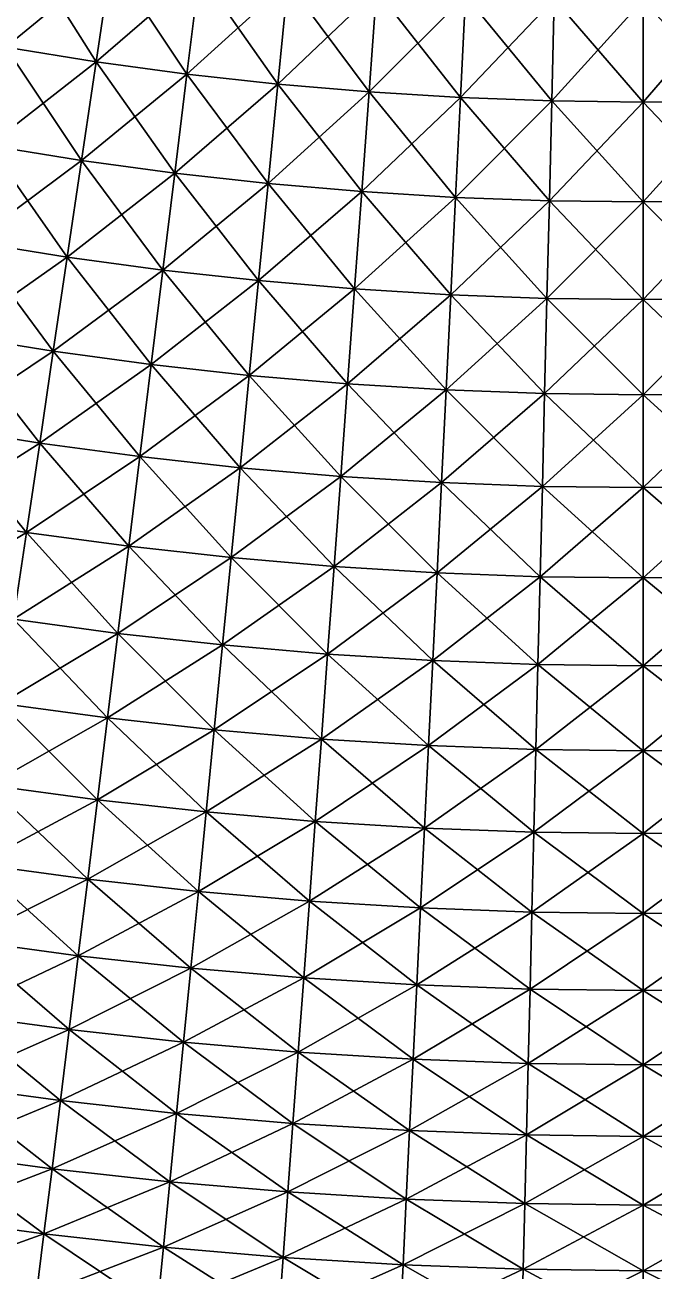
# Model space of a CAD drawing. Extents: x -1 to 0.97, y -0.99 to 0.99.
# Drawn here: x -0.1226 to -0.0107, y -0.8717 to -0.6502 of the extents above; entities that cross this region are included whole.
import ezdxf

# ---------------------------------------------------------------- set-up
doc = ezdxf.new("R2010")
doc.units = 0

msp = doc.modelspace()

# ---------------------------------------------------------------- linework, layer by layer
for points in [[(-0.10992, -0.65676, 0.7362), (-0.12288, -0.63629, 0.75236), (-0.12598, -0.65418, 0.7362)], [(-0.10725, -0.6388, -0.75236), (-0.12598, -0.65418, -0.7362), (-0.12288, -0.63629, -0.75236)], [(-0.10992, -0.65676, 0.7362), (-0.10725, -0.6388, 0.75236), (-0.12288, -0.63629, 0.75236)], [(-0.10725, -0.6388, -0.75236), (-0.10992, -0.65676, -0.7362), (-0.12598, -0.65418, -0.7362)], [(-0.09379, -0.65895, 0.7362), (-0.10725, -0.6388, 0.75236), (-0.10992, -0.65676, 0.7362)], [(-0.09157, -0.64093, -0.75236), (-0.10992, -0.65676, -0.7362), (-0.10725, -0.6388, -0.75236)], [(-0.09379, -0.65895, 0.7362), (-0.09157, -0.64093, 0.75236), (-0.10725, -0.6388, 0.75236)], [(-0.09157, -0.64093, -0.75236), (-0.09379, -0.65895, -0.7362), (-0.10992, -0.65676, -0.7362)], [(-0.07762, -0.66074, 0.7362), (-0.09157, -0.64093, 0.75236), (-0.09379, -0.65895, 0.7362)], [(-0.07584, -0.64268, -0.75236), (-0.09379, -0.65895, -0.7362), (-0.09157, -0.64093, -0.75236)], [(-0.07762, -0.66074, 0.7362), (-0.07584, -0.64268, 0.75236), (-0.09157, -0.64093, 0.75236)], [(-0.07584, -0.64268, -0.75236), (-0.07762, -0.66074, -0.7362), (-0.09379, -0.65895, -0.7362)], [(-0.06141, -0.66214, 0.7362), (-0.07584, -0.64268, 0.75236), (-0.07762, -0.66074, 0.7362)], [(-0.06007, -0.64404, -0.75236), (-0.07762, -0.66074, -0.7362), (-0.07584, -0.64268, -0.75236)], [(-0.06007, -0.64404, -0.75236), (-0.06141, -0.66214, -0.7362), (-0.07762, -0.66074, -0.7362)], [(-0.06141, -0.66214, 0.7362), (-0.06007, -0.64404, 0.75236), (-0.07584, -0.64268, 0.75236)], [(-0.04517, -0.66314, 0.7362), (-0.06007, -0.64404, 0.75236), (-0.06141, -0.66214, 0.7362)], [(-0.04428, -0.64501, -0.75236), (-0.06141, -0.66214, -0.7362), (-0.06007, -0.64404, -0.75236)], [(-0.04517, -0.66314, 0.7362), (-0.04428, -0.64501, 0.75236), (-0.06007, -0.64404, 0.75236)], [(-0.04428, -0.64501, -0.75236), (-0.04517, -0.66314, -0.7362), (-0.06141, -0.66214, -0.7362)], [(-0.02891, -0.66374, 0.7362), (-0.04428, -0.64501, 0.75236), (-0.04517, -0.66314, 0.7362)], [(-0.02846, -0.64559, -0.75236), (-0.04517, -0.66314, -0.7362), (-0.04428, -0.64501, -0.75236)], [(-0.02846, -0.64559, -0.75236), (-0.02891, -0.66374, -0.7362), (-0.04517, -0.66314, -0.7362)], [(-0.02891, -0.66374, 0.7362), (-0.02846, -0.64559, 0.75236), (-0.04428, -0.64501, 0.75236)], [(-0.01264, -0.66394, 0.7362), (-0.02846, -0.64559, 0.75236), (-0.02891, -0.66374, 0.7362)], [(-0.01264, -0.64579, -0.75236), (-0.02891, -0.66374, -0.7362), (-0.02846, -0.64559, -0.75236)], [(-0.01264, -0.64579, -0.75236), (-0.01264, -0.66394, -0.7362), (-0.02891, -0.66374, -0.7362)], [(-0.01264, -0.66394, 0.7362), (-0.01264, -0.64579, 0.75236), (-0.02846, -0.64559, 0.75236)], [(0.00363, -0.66374, 0.7362), (0.00319, -0.64559, 0.75236), (-0.01264, -0.64579, 0.75236)], [(0.00319, -0.64559, -0.75236), (0.00363, -0.66374, -0.7362), (-0.01264, -0.66394, -0.7362)], [(0.00319, -0.64559, -0.75236), (-0.01264, -0.66394, -0.7362), (-0.01264, -0.64579, -0.75236)], [(0.00363, -0.66374, 0.7362), (-0.01264, -0.64579, 0.75236), (-0.01264, -0.66394, 0.7362)], [(-0.11252, -0.67432, 0.71961), (-0.12598, -0.65418, 0.7362), (-0.12902, -0.67167, 0.71961)], [(-0.10992, -0.65676, -0.7362), (-0.12902, -0.67167, -0.71961), (-0.12598, -0.65418, -0.7362)], [(-0.11252, -0.67432, 0.71961), (-0.10992, -0.65676, 0.7362), (-0.12598, -0.65418, 0.7362)], [(-0.10992, -0.65676, -0.7362), (-0.11252, -0.67432, -0.71961), (-0.12902, -0.67167, -0.71961)], [(-0.09597, -0.67657, 0.71961), (-0.10992, -0.65676, 0.7362), (-0.11252, -0.67432, 0.71961)], [(-0.09379, -0.65895, -0.7362), (-0.11252, -0.67432, -0.71961), (-0.10992, -0.65676, -0.7362)], [(-0.09597, -0.67657, 0.71961), (-0.09379, -0.65895, 0.7362), (-0.10992, -0.65676, 0.7362)], [(-0.09379, -0.65895, -0.7362), (-0.09597, -0.67657, -0.71961), (-0.11252, -0.67432, -0.71961)], [(-0.07936, -0.67841, 0.71961), (-0.09379, -0.65895, 0.7362), (-0.09597, -0.67657, 0.71961)], [(-0.07762, -0.66074, -0.7362), (-0.09597, -0.67657, -0.71961), (-0.09379, -0.65895, -0.7362)], [(-0.07936, -0.67841, 0.71961), (-0.07762, -0.66074, 0.7362), (-0.09379, -0.65895, 0.7362)], [(-0.07762, -0.66074, -0.7362), (-0.07936, -0.67841, -0.71961), (-0.09597, -0.67657, -0.71961)], [(-0.06271, -0.67984, 0.71961), (-0.07762, -0.66074, 0.7362), (-0.07936, -0.67841, 0.71961)], [(-0.06141, -0.66214, -0.7362), (-0.07936, -0.67841, -0.71961), (-0.07762, -0.66074, -0.7362)], [(-0.06271, -0.67984, 0.71961), (-0.06141, -0.66214, 0.7362), (-0.07762, -0.66074, 0.7362)], [(-0.06141, -0.66214, -0.7362), (-0.06271, -0.67984, -0.71961), (-0.07936, -0.67841, -0.71961)], [(-0.04604, -0.68087, 0.71961), (-0.06141, -0.66214, 0.7362), (-0.06271, -0.67984, 0.71961)], [(-0.04517, -0.66314, -0.7362), (-0.06271, -0.67984, -0.71961), (-0.06141, -0.66214, -0.7362)], [(-0.04517, -0.66314, -0.7362), (-0.04604, -0.68087, -0.71961), (-0.06271, -0.67984, -0.71961)], [(-0.04604, -0.68087, 0.71961), (-0.04517, -0.66314, 0.7362), (-0.06141, -0.66214, 0.7362)], [(-0.02934, -0.68148, 0.71961), (-0.04517, -0.66314, 0.7362), (-0.04604, -0.68087, 0.71961)], [(-0.02891, -0.66374, -0.7362), (-0.04604, -0.68087, -0.71961), (-0.04517, -0.66314, -0.7362)], [(-0.02891, -0.66374, -0.7362), (-0.02934, -0.68148, -0.71961), (-0.04604, -0.68087, -0.71961)], [(-0.02934, -0.68148, 0.71961), (-0.02891, -0.66374, 0.7362), (-0.04517, -0.66314, 0.7362)], [(-0.01264, -0.68169, 0.71961), (-0.02891, -0.66374, 0.7362), (-0.02934, -0.68148, 0.71961)], [(-0.01264, -0.66394, -0.7362), (-0.02934, -0.68148, -0.71961), (-0.02891, -0.66374, -0.7362)], [(-0.01264, -0.66394, -0.7362), (-0.01264, -0.68169, -0.71961), (-0.02934, -0.68148, -0.71961)], [(-0.01264, -0.68169, 0.71961), (-0.01264, -0.66394, 0.7362), (-0.02891, -0.66374, 0.7362)], [(0.00407, -0.68148, 0.71961), (0.00363, -0.66374, 0.7362), (-0.01264, -0.66394, 0.7362)], [(0.00363, -0.66374, -0.7362), (0.00407, -0.68148, -0.71961), (-0.01264, -0.68169, -0.71961)], [(0.00363, -0.66374, -0.7362), (-0.01264, -0.68169, -0.71961), (-0.01264, -0.66394, -0.7362)], [(0.00407, -0.68148, 0.71961), (-0.01264, -0.66394, 0.7362), (-0.01264, -0.68169, 0.71961)], [(-0.11507, -0.69148, 0.70258), (-0.12902, -0.67167, 0.71961), (-0.13198, -0.68875, 0.70258)], [(-0.11252, -0.67432, -0.71961), (-0.13198, -0.68875, -0.70258), (-0.12902, -0.67167, -0.71961)], [(-0.11507, -0.69148, 0.70258), (-0.11252, -0.67432, 0.71961), (-0.12902, -0.67167, 0.71961)], [(-0.11252, -0.67432, -0.71961), (-0.11507, -0.69148, -0.70258), (-0.13198, -0.68875, -0.70258)], [(-0.09809, -0.69378, 0.70258), (-0.11252, -0.67432, 0.71961), (-0.11507, -0.69148, 0.70258)], [(-0.09597, -0.67657, -0.71961), (-0.11507, -0.69148, -0.70258), (-0.11252, -0.67432, -0.71961)], [(-0.09809, -0.69378, 0.70258), (-0.09597, -0.67657, 0.71961), (-0.11252, -0.67432, 0.71961)], [(-0.09597, -0.67657, -0.71961), (-0.09809, -0.69378, -0.70258), (-0.11507, -0.69148, -0.70258)], [(-0.08106, -0.69567, 0.70258), (-0.09597, -0.67657, 0.71961), (-0.09809, -0.69378, 0.70258)], [(-0.07936, -0.67841, -0.71961), (-0.09809, -0.69378, -0.70258), (-0.09597, -0.67657, -0.71961)], [(-0.08106, -0.69567, 0.70258), (-0.07936, -0.67841, 0.71961), (-0.09597, -0.67657, 0.71961)], [(-0.07936, -0.67841, -0.71961), (-0.08106, -0.69567, -0.70258), (-0.09809, -0.69378, -0.70258)], [(-0.06399, -0.69714, 0.70258), (-0.07936, -0.67841, 0.71961), (-0.08106, -0.69567, 0.70258)], [(-0.06271, -0.67984, -0.71961), (-0.08106, -0.69567, -0.70258), (-0.07936, -0.67841, -0.71961)], [(-0.06399, -0.69714, 0.70258), (-0.06271, -0.67984, 0.71961), (-0.07936, -0.67841, 0.71961)], [(-0.06271, -0.67984, -0.71961), (-0.06399, -0.69714, -0.70258), (-0.08106, -0.69567, -0.70258)], [(-0.04689, -0.69819, 0.70258), (-0.06271, -0.67984, 0.71961), (-0.06399, -0.69714, 0.70258)], [(-0.04604, -0.68087, -0.71961), (-0.06399, -0.69714, -0.70258), (-0.06271, -0.67984, -0.71961)], [(-0.04604, -0.68087, -0.71961), (-0.04689, -0.69819, -0.70258), (-0.06399, -0.69714, -0.70258)], [(-0.04689, -0.69819, 0.70258), (-0.04604, -0.68087, 0.71961), (-0.06271, -0.67984, 0.71961)], [(-0.02977, -0.69882, 0.70258), (-0.04604, -0.68087, 0.71961), (-0.04689, -0.69819, 0.70258)], [(-0.02934, -0.68148, -0.71961), (-0.04689, -0.69819, -0.70258), (-0.04604, -0.68087, -0.71961)], [(-0.02934, -0.68148, -0.71961), (-0.02977, -0.69882, -0.70258), (-0.04689, -0.69819, -0.70258)], [(-0.02977, -0.69882, 0.70258), (-0.02934, -0.68148, 0.71961), (-0.04604, -0.68087, 0.71961)], [(-0.01264, -0.69903, 0.70258), (-0.02934, -0.68148, 0.71961), (-0.02977, -0.69882, 0.70258)], [(-0.01264, -0.68169, -0.71961), (-0.02977, -0.69882, -0.70258), (-0.02934, -0.68148, -0.71961)], [(-0.01264, -0.68169, -0.71961), (-0.01264, -0.69903, -0.70258), (-0.02977, -0.69882, -0.70258)], [(-0.01264, -0.69903, 0.70258), (-0.01264, -0.68169, 0.71961), (-0.02934, -0.68148, 0.71961)], [(0.00449, -0.69882, 0.70258), (0.00407, -0.68148, 0.71961), (-0.01264, -0.68169, 0.71961)], [(0.00407, -0.68148, -0.71961), (0.00449, -0.69882, -0.70258), (-0.01264, -0.69903, -0.70258)], [(0.00407, -0.68148, -0.71961), (-0.01264, -0.69903, -0.70258), (-0.01264, -0.68169, -0.71961)], [(0.00449, -0.69882, 0.70258), (-0.01264, -0.68169, 0.71961), (-0.01264, -0.69903, 0.70258)], [(-0.11507, -0.69148, -0.70258), (-0.13487, -0.70543, -0.68512), (-0.13198, -0.68875, -0.70258)], [(-0.11755, -0.70821, 0.68512), (-0.13198, -0.68875, 0.70258), (-0.13487, -0.70543, 0.68512)], [(-0.11755, -0.70821, 0.68512), (-0.11507, -0.69148, 0.70258), (-0.13198, -0.68875, 0.70258)], [(-0.11507, -0.69148, -0.70258), (-0.11755, -0.70821, -0.68512), (-0.13487, -0.70543, -0.68512)], [(-0.09809, -0.69378, -0.70258), (-0.11755, -0.70821, -0.68512), (-0.11507, -0.69148, -0.70258)], [(-0.10016, -0.71057, 0.68512), (-0.11507, -0.69148, 0.70258), (-0.11755, -0.70821, 0.68512)], [(-0.10016, -0.71057, 0.68512), (-0.09809, -0.69378, 0.70258), (-0.11507, -0.69148, 0.70258)], [(-0.09809, -0.69378, -0.70258), (-0.10016, -0.71057, -0.68512), (-0.11755, -0.70821, -0.68512)], [(-0.08106, -0.69567, -0.70258), (-0.10016, -0.71057, -0.68512), (-0.09809, -0.69378, -0.70258)], [(-0.08272, -0.71251, 0.68512), (-0.09809, -0.69378, 0.70258), (-0.10016, -0.71057, 0.68512)], [(-0.08272, -0.71251, 0.68512), (-0.08106, -0.69567, 0.70258), (-0.09809, -0.69378, 0.70258)], [(-0.08106, -0.69567, -0.70258), (-0.08272, -0.71251, -0.68512), (-0.10016, -0.71057, -0.68512)], [(-0.06399, -0.69714, -0.70258), (-0.08272, -0.71251, -0.68512), (-0.08106, -0.69567, -0.70258)], [(-0.06524, -0.71401, 0.68512), (-0.08106, -0.69567, 0.70258), (-0.08272, -0.71251, 0.68512)], [(-0.06399, -0.69714, -0.70258), (-0.06524, -0.71401, -0.68512), (-0.08272, -0.71251, -0.68512)], [(-0.06524, -0.71401, 0.68512), (-0.06399, -0.69714, 0.70258), (-0.08106, -0.69567, 0.70258)], [(-0.04689, -0.69819, -0.70258), (-0.06524, -0.71401, -0.68512), (-0.06399, -0.69714, -0.70258)], [(-0.04772, -0.71509, 0.68512), (-0.06399, -0.69714, 0.70258), (-0.06524, -0.71401, 0.68512)], [(-0.04772, -0.71509, 0.68512), (-0.04689, -0.69819, 0.70258), (-0.06399, -0.69714, 0.70258)], [(-0.04689, -0.69819, -0.70258), (-0.04772, -0.71509, -0.68512), (-0.06524, -0.71401, -0.68512)], [(-0.02977, -0.69882, -0.70258), (-0.04772, -0.71509, -0.68512), (-0.04689, -0.69819, -0.70258)], [(-0.03018, -0.71574, 0.68512), (-0.04689, -0.69819, 0.70258), (-0.04772, -0.71509, 0.68512)], [(-0.02977, -0.69882, -0.70258), (-0.03018, -0.71574, -0.68512), (-0.04772, -0.71509, -0.68512)], [(-0.03018, -0.71574, 0.68512), (-0.02977, -0.69882, 0.70258), (-0.04689, -0.69819, 0.70258)], [(-0.01264, -0.69903, -0.70258), (-0.03018, -0.71574, -0.68512), (-0.02977, -0.69882, -0.70258)], [(-0.01264, -0.71595, 0.68512), (-0.02977, -0.69882, 0.70258), (-0.03018, -0.71574, 0.68512)], [(-0.01264, -0.69903, -0.70258), (-0.01264, -0.71595, -0.68512), (-0.03018, -0.71574, -0.68512)], [(-0.01264, -0.71595, 0.68512), (-0.01264, -0.69903, 0.70258), (-0.02977, -0.69882, 0.70258)], [(0.00449, -0.69882, -0.70258), (0.00491, -0.71574, -0.68512), (-0.01264, -0.71595, -0.68512)], [(0.00449, -0.69882, -0.70258), (-0.01264, -0.71595, -0.68512), (-0.01264, -0.69903, -0.70258)], [(0.00491, -0.71574, 0.68512), (0.00449, -0.69882, 0.70258), (-0.01264, -0.69903, 0.70258)], [(0.00491, -0.71574, 0.68512), (-0.01264, -0.69903, 0.70258), (-0.01264, -0.71595, 0.68512)], [(-0.11755, -0.70821, -0.68512), (-0.13769, -0.72167, -0.66726), (-0.13487, -0.70543, -0.68512)], [(-0.11997, -0.72452, 0.66726), (-0.13487, -0.70543, 0.68512), (-0.13769, -0.72167, 0.66726)], [(-0.11997, -0.72452, 0.66726), (-0.11755, -0.70821, 0.68512), (-0.13487, -0.70543, 0.68512)], [(-0.11755, -0.70821, -0.68512), (-0.11997, -0.72452, -0.66726), (-0.13769, -0.72167, -0.66726)], [(-0.10016, -0.71057, -0.68512), (-0.11997, -0.72452, -0.66726), (-0.11755, -0.70821, -0.68512)], [(-0.10218, -0.72694, 0.66726), (-0.11755, -0.70821, 0.68512), (-0.11997, -0.72452, 0.66726)], [(-0.10218, -0.72694, 0.66726), (-0.10016, -0.71057, 0.68512), (-0.11755, -0.70821, 0.68512)], [(-0.10016, -0.71057, -0.68512), (-0.10218, -0.72694, -0.66726), (-0.11997, -0.72452, -0.66726)], [(-0.08272, -0.71251, -0.68512), (-0.10218, -0.72694, -0.66726), (-0.10016, -0.71057, -0.68512)], [(-0.08434, -0.72892, 0.66726), (-0.10016, -0.71057, 0.68512), (-0.10218, -0.72694, 0.66726)], [(-0.08434, -0.72892, 0.66726), (-0.08272, -0.71251, 0.68512), (-0.10016, -0.71057, 0.68512)], [(-0.08272, -0.71251, -0.68512), (-0.08434, -0.72892, -0.66726), (-0.10218, -0.72694, -0.66726)], [(-0.06524, -0.71401, -0.68512), (-0.08434, -0.72892, -0.66726), (-0.08272, -0.71251, -0.68512)], [(-0.06645, -0.73046, 0.66726), (-0.08272, -0.71251, 0.68512), (-0.08434, -0.72892, 0.66726)], [(-0.06645, -0.73046, 0.66726), (-0.06524, -0.71401, 0.68512), (-0.08272, -0.71251, 0.68512)], [(-0.06524, -0.71401, -0.68512), (-0.06645, -0.73046, -0.66726), (-0.08434, -0.72892, -0.66726)], [(-0.04772, -0.71509, -0.68512), (-0.06645, -0.73046, -0.66726), (-0.06524, -0.71401, -0.68512)], [(-0.04853, -0.73156, 0.66726), (-0.06524, -0.71401, 0.68512), (-0.06645, -0.73046, 0.66726)], [(-0.04772, -0.71509, -0.68512), (-0.04853, -0.73156, -0.66726), (-0.06645, -0.73046, -0.66726)], [(-0.04853, -0.73156, 0.66726), (-0.04772, -0.71509, 0.68512), (-0.06524, -0.71401, 0.68512)], [(-0.03018, -0.71574, -0.68512), (-0.04853, -0.73156, -0.66726), (-0.04772, -0.71509, -0.68512)], [(-0.03059, -0.73222, 0.66726), (-0.04772, -0.71509, 0.68512), (-0.04853, -0.73156, 0.66726)], [(-0.03059, -0.73222, 0.66726), (-0.03018, -0.71574, 0.68512), (-0.04772, -0.71509, 0.68512)], [(-0.03018, -0.71574, -0.68512), (-0.03059, -0.73222, -0.66726), (-0.04853, -0.73156, -0.66726)], [(-0.01264, -0.71595, -0.68512), (-0.03059, -0.73222, -0.66726), (-0.03018, -0.71574, -0.68512)], [(-0.01264, -0.73244, 0.66726), (-0.03018, -0.71574, 0.68512), (-0.03059, -0.73222, 0.66726)], [(-0.01264, -0.71595, -0.68512), (-0.01264, -0.73244, -0.66726), (-0.03059, -0.73222, -0.66726)], [(-0.01264, -0.73244, 0.66726), (-0.01264, -0.71595, 0.68512), (-0.03018, -0.71574, 0.68512)], [(0.00491, -0.71574, -0.68512), (0.00531, -0.73222, -0.66726), (-0.01264, -0.73244, -0.66726)], [(0.00491, -0.71574, -0.68512), (-0.01264, -0.73244, -0.66726), (-0.01264, -0.71595, -0.68512)], [(0.00531, -0.73222, 0.66726), (0.00491, -0.71574, 0.68512), (-0.01264, -0.71595, 0.68512)], [(0.00531, -0.73222, 0.66726), (-0.01264, -0.71595, 0.68512), (-0.01264, -0.73244, 0.66726)], [(-0.11997, -0.72452, -0.66726), (-0.14044, -0.73749, -0.64899), (-0.13769, -0.72167, -0.66726)], [(-0.12232, -0.7404, 0.64899), (-0.13769, -0.72167, 0.66726), (-0.14044, -0.73749, 0.64899)], [(-0.12232, -0.7404, 0.64899), (-0.11997, -0.72452, 0.66726), (-0.13769, -0.72167, 0.66726)], [(-0.11997, -0.72452, -0.66726), (-0.12232, -0.7404, -0.64899), (-0.14044, -0.73749, -0.64899)], [(-0.10218, -0.72694, -0.66726), (-0.12232, -0.7404, -0.64899), (-0.11997, -0.72452, -0.66726)], [(-0.10414, -0.74287, 0.64899), (-0.11997, -0.72452, 0.66726), (-0.12232, -0.7404, 0.64899)], [(-0.10414, -0.74287, 0.64899), (-0.10218, -0.72694, 0.66726), (-0.11997, -0.72452, 0.66726)], [(-0.10218, -0.72694, -0.66726), (-0.10414, -0.74287, -0.64899), (-0.12232, -0.7404, -0.64899)], [(-0.08434, -0.72892, -0.66726), (-0.10414, -0.74287, -0.64899), (-0.10218, -0.72694, -0.66726)], [(-0.08591, -0.74489, 0.64899), (-0.10218, -0.72694, 0.66726), (-0.10414, -0.74287, 0.64899)], [(-0.08591, -0.74489, 0.64899), (-0.08434, -0.72892, 0.66726), (-0.10218, -0.72694, 0.66726)], [(-0.08434, -0.72892, -0.66726), (-0.08591, -0.74489, -0.64899), (-0.10414, -0.74287, -0.64899)], [(-0.06645, -0.73046, -0.66726), (-0.08591, -0.74489, -0.64899), (-0.08434, -0.72892, -0.66726)], [(-0.06763, -0.74646, 0.64899), (-0.08434, -0.72892, 0.66726), (-0.08591, -0.74489, 0.64899)], [(-0.06645, -0.73046, -0.66726), (-0.06763, -0.74646, -0.64899), (-0.08591, -0.74489, -0.64899)], [(-0.06763, -0.74646, 0.64899), (-0.06645, -0.73046, 0.66726), (-0.08434, -0.72892, 0.66726)], [(-0.04853, -0.73156, -0.66726), (-0.06763, -0.74646, -0.64899), (-0.06645, -0.73046, -0.66726)], [(-0.04932, -0.74759, 0.64899), (-0.06645, -0.73046, 0.66726), (-0.06763, -0.74646, 0.64899)], [(-0.04932, -0.74759, 0.64899), (-0.04853, -0.73156, 0.66726), (-0.06645, -0.73046, 0.66726)], [(-0.04853, -0.73156, -0.66726), (-0.04932, -0.74759, -0.64899), (-0.06763, -0.74646, -0.64899)], [(-0.03059, -0.73222, -0.66726), (-0.04932, -0.74759, -0.64899), (-0.04853, -0.73156, -0.66726)], [(-0.03098, -0.74827, 0.64899), (-0.04853, -0.73156, 0.66726), (-0.04932, -0.74759, 0.64899)], [(-0.03059, -0.73222, -0.66726), (-0.03098, -0.74827, -0.64899), (-0.04932, -0.74759, -0.64899)], [(-0.03098, -0.74827, 0.64899), (-0.03059, -0.73222, 0.66726), (-0.04853, -0.73156, 0.66726)], [(-0.01264, -0.73244, -0.66726), (-0.03098, -0.74827, -0.64899), (-0.03059, -0.73222, -0.66726)], [(-0.01264, -0.74849, 0.64899), (-0.03059, -0.73222, 0.66726), (-0.03098, -0.74827, 0.64899)], [(-0.01264, -0.73244, -0.66726), (-0.01264, -0.74849, -0.64899), (-0.03098, -0.74827, -0.64899)], [(-0.01264, -0.74849, 0.64899), (-0.01264, -0.73244, 0.66726), (-0.03059, -0.73222, 0.66726)], [(0.00531, -0.73222, -0.66726), (0.00571, -0.74827, -0.64899), (-0.01264, -0.74849, -0.64899)], [(0.00531, -0.73222, -0.66726), (-0.01264, -0.74849, -0.64899), (-0.01264, -0.73244, -0.66726)], [(0.00571, -0.74827, 0.64899), (0.00531, -0.73222, 0.66726), (-0.01264, -0.73244, 0.66726)], [(0.00571, -0.74827, 0.64899), (-0.01264, -0.73244, 0.66726), (-0.01264, -0.74849, 0.64899)], [(-0.12232, -0.7404, -0.64899), (-0.1431, -0.75286, -0.63033), (-0.14044, -0.73749, -0.64899)], [(-0.12461, -0.75583, 0.63033), (-0.12232, -0.7404, 0.64899), (-0.14044, -0.73749, 0.64899)], [(-0.12232, -0.7404, -0.64899), (-0.12461, -0.75583, -0.63033), (-0.1431, -0.75286, -0.63033)], [(-0.10414, -0.74287, -0.64899), (-0.12461, -0.75583, -0.63033), (-0.12232, -0.7404, -0.64899)], [(-0.10605, -0.75835, 0.63033), (-0.12232, -0.7404, 0.64899), (-0.12461, -0.75583, 0.63033)], [(-0.10605, -0.75835, 0.63033), (-0.10414, -0.74287, 0.64899), (-0.12232, -0.7404, 0.64899)], [(-0.10414, -0.74287, -0.64899), (-0.10605, -0.75835, -0.63033), (-0.12461, -0.75583, -0.63033)], [(-0.08591, -0.74489, -0.64899), (-0.10605, -0.75835, -0.63033), (-0.10414, -0.74287, -0.64899)], [(-0.08744, -0.76041, 0.63033), (-0.10414, -0.74287, 0.64899), (-0.10605, -0.75835, 0.63033)], [(-0.08744, -0.76041, 0.63033), (-0.08591, -0.74489, 0.64899), (-0.10414, -0.74287, 0.64899)], [(-0.08591, -0.74489, -0.64899), (-0.08744, -0.76041, -0.63033), (-0.10605, -0.75835, -0.63033)], [(-0.06763, -0.74646, -0.64899), (-0.08744, -0.76041, -0.63033), (-0.08591, -0.74489, -0.64899)], [(-0.06878, -0.76202, 0.63033), (-0.08591, -0.74489, 0.64899), (-0.08744, -0.76041, 0.63033)], [(-0.06878, -0.76202, 0.63033), (-0.06763, -0.74646, 0.64899), (-0.08591, -0.74489, 0.64899)], [(-0.06763, -0.74646, -0.64899), (-0.06878, -0.76202, -0.63033), (-0.08744, -0.76041, -0.63033)], [(-0.04932, -0.74759, -0.64899), (-0.06878, -0.76202, -0.63033), (-0.06763, -0.74646, -0.64899)], [(-0.05008, -0.76317, 0.63033), (-0.06763, -0.74646, 0.64899), (-0.06878, -0.76202, 0.63033)], [(-0.04932, -0.74759, -0.64899), (-0.05008, -0.76317, -0.63033), (-0.06878, -0.76202, -0.63033)], [(-0.05008, -0.76317, 0.63033), (-0.04932, -0.74759, 0.64899), (-0.06763, -0.74646, 0.64899)], [(-0.03098, -0.74827, -0.64899), (-0.05008, -0.76317, -0.63033), (-0.04932, -0.74759, -0.64899)], [(-0.03137, -0.76386, 0.63033), (-0.04932, -0.74759, 0.64899), (-0.05008, -0.76317, 0.63033)], [(-0.03098, -0.74827, -0.64899), (-0.03137, -0.76386, -0.63033), (-0.05008, -0.76317, -0.63033)], [(-0.03137, -0.76386, 0.63033), (-0.03098, -0.74827, 0.64899), (-0.04932, -0.74759, 0.64899)], [(-0.01264, -0.74849, -0.64899), (-0.03137, -0.76386, -0.63033), (-0.03098, -0.74827, -0.64899)], [(-0.01264, -0.76409, 0.63033), (-0.03098, -0.74827, 0.64899), (-0.03137, -0.76386, 0.63033)], [(-0.01264, -0.76409, 0.63033), (-0.01264, -0.74849, 0.64899), (-0.03098, -0.74827, 0.64899)], [(0.00571, -0.74827, -0.64899), (0.00609, -0.76386, -0.63033), (-0.01264, -0.76409, -0.63033)], [(0.00571, -0.74827, -0.64899), (-0.01264, -0.76409, -0.63033), (-0.01264, -0.74849, -0.64899)], [(0.00609, -0.76386, 0.63033), (0.00571, -0.74827, 0.64899), (-0.01264, -0.74849, 0.64899)], [(-0.01264, -0.74849, -0.64899), (-0.01264, -0.76409, -0.63033), (-0.03137, -0.76386, -0.63033)], [(0.00609, -0.76386, 0.63033), (-0.01264, -0.74849, 0.64899), (-0.01264, -0.76409, 0.63033)], [(-0.10605, -0.75835, -0.63033), (-0.12683, -0.77081, -0.61129), (-0.12461, -0.75583, -0.63033)], [(-0.10791, -0.77338, 0.61129), (-0.12461, -0.75583, 0.63033), (-0.12683, -0.77081, 0.61129)], [(-0.10791, -0.77338, 0.61129), (-0.10605, -0.75835, 0.63033), (-0.12461, -0.75583, 0.63033)], [(-0.10605, -0.75835, -0.63033), (-0.10791, -0.77338, -0.61129), (-0.12683, -0.77081, -0.61129)], [(-0.08744, -0.76041, -0.63033), (-0.10791, -0.77338, -0.61129), (-0.10605, -0.75835, -0.63033)], [(-0.08892, -0.77548, 0.61129), (-0.10605, -0.75835, 0.63033), (-0.10791, -0.77338, 0.61129)], [(-0.08892, -0.77548, 0.61129), (-0.08744, -0.76041, 0.63033), (-0.10605, -0.75835, 0.63033)], [(-0.08744, -0.76041, -0.63033), (-0.08892, -0.77548, -0.61129), (-0.10791, -0.77338, -0.61129)], [(-0.06878, -0.76202, -0.63033), (-0.08892, -0.77548, -0.61129), (-0.08744, -0.76041, -0.63033)], [(-0.06989, -0.77712, 0.61129), (-0.08744, -0.76041, 0.63033), (-0.08892, -0.77548, 0.61129)], [(-0.06989, -0.77712, 0.61129), (-0.06878, -0.76202, 0.63033), (-0.08744, -0.76041, 0.63033)], [(-0.06878, -0.76202, -0.63033), (-0.06989, -0.77712, -0.61129), (-0.08892, -0.77548, -0.61129)], [(-0.05008, -0.76317, -0.63033), (-0.06989, -0.77712, -0.61129), (-0.06878, -0.76202, -0.63033)], [(-0.05083, -0.77829, 0.61129), (-0.06878, -0.76202, 0.63033), (-0.06989, -0.77712, 0.61129)], [(-0.05008, -0.76317, -0.63033), (-0.05083, -0.77829, -0.61129), (-0.06989, -0.77712, -0.61129)], [(-0.05083, -0.77829, 0.61129), (-0.05008, -0.76317, 0.63033), (-0.06878, -0.76202, 0.63033)], [(-0.03137, -0.76386, -0.63033), (-0.05083, -0.77829, -0.61129), (-0.05008, -0.76317, -0.63033)], [(-0.03174, -0.779, 0.61129), (-0.05008, -0.76317, 0.63033), (-0.05083, -0.77829, 0.61129)], [(-0.03137, -0.76386, -0.63033), (-0.03174, -0.779, -0.61129), (-0.05083, -0.77829, -0.61129)], [(-0.03174, -0.779, 0.61129), (-0.03137, -0.76386, 0.63033), (-0.05008, -0.76317, 0.63033)], [(-0.01264, -0.76409, -0.63033), (-0.03174, -0.779, -0.61129), (-0.03137, -0.76386, -0.63033)], [(-0.01264, -0.77923, 0.61129), (-0.03137, -0.76386, 0.63033), (-0.03174, -0.779, 0.61129)], [(-0.01264, -0.77923, 0.61129), (-0.01264, -0.76409, 0.63033), (-0.03137, -0.76386, 0.63033)], [(0.00609, -0.76386, -0.63033), (0.00646, -0.779, -0.61129), (-0.01264, -0.77923, -0.61129)], [(0.00609, -0.76386, -0.63033), (-0.01264, -0.77923, -0.61129), (-0.01264, -0.76409, -0.63033)], [(0.00646, -0.779, 0.61129), (0.00609, -0.76386, 0.63033), (-0.01264, -0.76409, 0.63033)], [(-0.01264, -0.76409, -0.63033), (-0.01264, -0.77923, -0.61129), (-0.03174, -0.779, -0.61129)], [(0.00646, -0.779, 0.61129), (-0.01264, -0.76409, 0.63033), (-0.01264, -0.77923, 0.61129)], [(-0.10791, -0.77338, -0.61129), (-0.12899, -0.78532, -0.59188), (-0.12683, -0.77081, -0.61129)], [(-0.1097, -0.78794, 0.59188), (-0.12683, -0.77081, 0.61129), (-0.12899, -0.78532, 0.59188)], [(-0.1097, -0.78794, 0.59188), (-0.10791, -0.77338, 0.61129), (-0.12683, -0.77081, 0.61129)], [(-0.10791, -0.77338, -0.61129), (-0.1097, -0.78794, -0.59188), (-0.12899, -0.78532, -0.59188)], [(-0.08892, -0.77548, -0.61129), (-0.1097, -0.78794, -0.59188), (-0.10791, -0.77338, -0.61129)], [(-0.09036, -0.79008, 0.59188), (-0.10791, -0.77338, 0.61129), (-0.1097, -0.78794, 0.59188)], [(-0.09036, -0.79008, 0.59188), (-0.08892, -0.77548, 0.61129), (-0.10791, -0.77338, 0.61129)], [(-0.08892, -0.77548, -0.61129), (-0.09036, -0.79008, -0.59188), (-0.1097, -0.78794, -0.59188)], [(-0.06989, -0.77712, -0.61129), (-0.09036, -0.79008, -0.59188), (-0.08892, -0.77548, -0.61129)], [(-0.07097, -0.79175, 0.59188), (-0.08892, -0.77548, 0.61129), (-0.09036, -0.79008, 0.59188)], [(-0.06989, -0.77712, -0.61129), (-0.07097, -0.79175, -0.59188), (-0.09036, -0.79008, -0.59188)], [(-0.07097, -0.79175, 0.59188), (-0.06989, -0.77712, 0.61129), (-0.08892, -0.77548, 0.61129)], [(-0.05083, -0.77829, -0.61129), (-0.07097, -0.79175, -0.59188), (-0.06989, -0.77712, -0.61129)], [(-0.05155, -0.79295, 0.59188), (-0.06989, -0.77712, 0.61129), (-0.07097, -0.79175, 0.59188)], [(-0.05155, -0.79295, 0.59188), (-0.05083, -0.77829, 0.61129), (-0.06989, -0.77712, 0.61129)], [(-0.05083, -0.77829, -0.61129), (-0.05155, -0.79295, -0.59188), (-0.07097, -0.79175, -0.59188)], [(-0.03174, -0.779, -0.61129), (-0.05155, -0.79295, -0.59188), (-0.05083, -0.77829, -0.61129)], [(-0.0321, -0.79367, 0.59188), (-0.05083, -0.77829, 0.61129), (-0.05155, -0.79295, 0.59188)], [(-0.03174, -0.779, -0.61129), (-0.0321, -0.79367, -0.59188), (-0.05155, -0.79295, -0.59188)], [(-0.0321, -0.79367, 0.59188), (-0.03174, -0.779, 0.61129), (-0.05083, -0.77829, 0.61129)], [(-0.01264, -0.77923, -0.61129), (-0.0321, -0.79367, -0.59188), (-0.03174, -0.779, -0.61129)], [(-0.01264, -0.7939, 0.59188), (-0.03174, -0.779, 0.61129), (-0.0321, -0.79367, 0.59188)], [(-0.01264, -0.77923, -0.61129), (-0.01264, -0.7939, -0.59188), (-0.0321, -0.79367, -0.59188)], [(-0.01264, -0.7939, 0.59188), (-0.01264, -0.77923, 0.61129), (-0.03174, -0.779, 0.61129)], [(0.00646, -0.779, -0.61129), (0.00682, -0.79367, -0.59188), (-0.01264, -0.7939, -0.59188)], [(0.00646, -0.779, -0.61129), (-0.01264, -0.7939, -0.59188), (-0.01264, -0.77923, -0.61129)], [(0.00682, -0.79367, 0.59188), (0.00646, -0.779, 0.61129), (-0.01264, -0.77923, 0.61129)], [(0.00682, -0.79367, 0.59188), (-0.01264, -0.77923, 0.61129), (-0.01264, -0.7939, 0.59188)], [(-0.1097, -0.78794, -0.59188), (-0.13107, -0.79936, -0.57212), (-0.12899, -0.78532, -0.59188)], [(-0.11144, -0.80203, 0.57212), (-0.12899, -0.78532, 0.59188), (-0.13107, -0.79936, 0.57212)], [(-0.11144, -0.80203, 0.57212), (-0.1097, -0.78794, 0.59188), (-0.12899, -0.78532, 0.59188)], [(-0.1097, -0.78794, -0.59188), (-0.11144, -0.80203, -0.57212), (-0.13107, -0.79936, -0.57212)], [(-0.09036, -0.79008, -0.59188), (-0.11144, -0.80203, -0.57212), (-0.1097, -0.78794, -0.59188)], [(-0.09175, -0.80421, 0.57212), (-0.1097, -0.78794, 0.59188), (-0.11144, -0.80203, 0.57212)], [(-0.09175, -0.80421, 0.57212), (-0.09036, -0.79008, 0.59188), (-0.1097, -0.78794, 0.59188)], [(-0.09036, -0.79008, -0.59188), (-0.09175, -0.80421, -0.57212), (-0.11144, -0.80203, -0.57212)], [(-0.07097, -0.79175, -0.59188), (-0.09175, -0.80421, -0.57212), (-0.09036, -0.79008, -0.59188)], [(-0.07201, -0.80591, 0.57212), (-0.09036, -0.79008, 0.59188), (-0.09175, -0.80421, 0.57212)], [(-0.07201, -0.80591, 0.57212), (-0.07097, -0.79175, 0.59188), (-0.09036, -0.79008, 0.59188)], [(-0.07097, -0.79175, -0.59188), (-0.07201, -0.80591, -0.57212), (-0.09175, -0.80421, -0.57212)], [(-0.05155, -0.79295, -0.59188), (-0.07201, -0.80591, -0.57212), (-0.07097, -0.79175, -0.59188)], [(-0.05224, -0.80713, 0.57212), (-0.07097, -0.79175, 0.59188), (-0.07201, -0.80591, 0.57212)], [(-0.05224, -0.80713, 0.57212), (-0.05155, -0.79295, 0.59188), (-0.07097, -0.79175, 0.59188)], [(-0.05155, -0.79295, -0.59188), (-0.05224, -0.80713, -0.57212), (-0.07201, -0.80591, -0.57212)], [(-0.0321, -0.79367, -0.59188), (-0.05224, -0.80713, -0.57212), (-0.05155, -0.79295, -0.59188)], [(-0.03245, -0.80786, 0.57212), (-0.05155, -0.79295, 0.59188), (-0.05224, -0.80713, 0.57212)], [(-0.0321, -0.79367, -0.59188), (-0.03245, -0.80786, -0.57212), (-0.05224, -0.80713, -0.57212)], [(-0.03245, -0.80786, 0.57212), (-0.0321, -0.79367, 0.59188), (-0.05155, -0.79295, 0.59188)], [(-0.01264, -0.8081, 0.57212), (-0.0321, -0.79367, 0.59188), (-0.03245, -0.80786, 0.57212)], [(-0.01264, -0.7939, -0.59188), (-0.03245, -0.80786, -0.57212), (-0.0321, -0.79367, -0.59188)], [(-0.01264, -0.7939, -0.59188), (-0.01264, -0.8081, -0.57212), (-0.03245, -0.80786, -0.57212)], [(-0.01264, -0.8081, 0.57212), (-0.01264, -0.7939, 0.59188), (-0.0321, -0.79367, 0.59188)], [(0.00717, -0.80786, 0.57212), (0.00682, -0.79367, 0.59188), (-0.01264, -0.7939, 0.59188)], [(0.00682, -0.79367, -0.59188), (0.00717, -0.80786, -0.57212), (-0.01264, -0.8081, -0.57212)], [(0.00682, -0.79367, -0.59188), (-0.01264, -0.8081, -0.57212), (-0.01264, -0.7939, -0.59188)], [(0.00717, -0.80786, 0.57212), (-0.01264, -0.7939, 0.59188), (-0.01264, -0.8081, 0.57212)], [(-0.11144, -0.80203, -0.57212), (-0.13308, -0.81292, -0.55201), (-0.13107, -0.79936, -0.57212)], [(-0.11312, -0.81563, 0.55201), (-0.13107, -0.79936, 0.57212), (-0.13308, -0.81292, 0.55201)], [(-0.11312, -0.81563, 0.55201), (-0.11144, -0.80203, 0.57212), (-0.13107, -0.79936, 0.57212)], [(-0.11144, -0.80203, -0.57212), (-0.11312, -0.81563, -0.55201), (-0.13308, -0.81292, -0.55201)], [(-0.09175, -0.80421, -0.57212), (-0.11312, -0.81563, -0.55201), (-0.11144, -0.80203, -0.57212)], [(-0.09309, -0.81785, 0.55201), (-0.11144, -0.80203, 0.57212), (-0.11312, -0.81563, 0.55201)], [(-0.09309, -0.81785, 0.55201), (-0.09175, -0.80421, 0.57212), (-0.11144, -0.80203, 0.57212)], [(-0.09175, -0.80421, -0.57212), (-0.09309, -0.81785, -0.55201), (-0.11312, -0.81563, -0.55201)], [(-0.07201, -0.80591, -0.57212), (-0.09309, -0.81785, -0.55201), (-0.09175, -0.80421, -0.57212)], [(-0.07302, -0.81958, 0.55201), (-0.09175, -0.80421, 0.57212), (-0.09309, -0.81785, 0.55201)], [(-0.07201, -0.80591, -0.57212), (-0.07302, -0.81958, -0.55201), (-0.09309, -0.81785, -0.55201)], [(-0.07302, -0.81958, 0.55201), (-0.07201, -0.80591, 0.57212), (-0.09175, -0.80421, 0.57212)], [(-0.05224, -0.80713, -0.57212), (-0.07302, -0.81958, -0.55201), (-0.07201, -0.80591, -0.57212)], [(-0.05291, -0.82082, 0.55201), (-0.07201, -0.80591, 0.57212), (-0.07302, -0.81958, 0.55201)], [(-0.05291, -0.82082, 0.55201), (-0.05224, -0.80713, 0.57212), (-0.07201, -0.80591, 0.57212)], [(-0.05224, -0.80713, -0.57212), (-0.05291, -0.82082, -0.55201), (-0.07302, -0.81958, -0.55201)], [(-0.03245, -0.80786, -0.57212), (-0.05291, -0.82082, -0.55201), (-0.05224, -0.80713, -0.57212)], [(-0.03278, -0.82156, 0.55201), (-0.05224, -0.80713, 0.57212), (-0.05291, -0.82082, 0.55201)], [(-0.03245, -0.80786, -0.57212), (-0.03278, -0.82156, -0.55201), (-0.05291, -0.82082, -0.55201)], [(-0.03278, -0.82156, 0.55201), (-0.03245, -0.80786, 0.57212), (-0.05224, -0.80713, 0.57212)], [(-0.01264, -0.8081, -0.57212), (-0.03278, -0.82156, -0.55201), (-0.03245, -0.80786, -0.57212)], [(-0.01264, -0.82181, 0.55201), (-0.03245, -0.80786, 0.57212), (-0.03278, -0.82156, 0.55201)], [(-0.01264, -0.8081, -0.57212), (-0.01264, -0.82181, -0.55201), (-0.03278, -0.82156, -0.55201)], [(-0.01264, -0.82181, 0.55201), (-0.01264, -0.8081, 0.57212), (-0.03245, -0.80786, 0.57212)], [(0.00717, -0.80786, -0.57212), (0.00751, -0.82156, -0.55201), (-0.01264, -0.82181, -0.55201)], [(0.00717, -0.80786, -0.57212), (-0.01264, -0.82181, -0.55201), (-0.01264, -0.8081, -0.57212)], [(0.00751, -0.82156, 0.55201), (0.00717, -0.80786, 0.57212), (-0.01264, -0.8081, 0.57212)], [(0.00751, -0.82156, 0.55201), (-0.01264, -0.8081, 0.57212), (-0.01264, -0.82181, 0.55201)], [(-0.11312, -0.81563, -0.55201), (-0.13502, -0.82599, -0.53157), (-0.13308, -0.81292, -0.55201)], [(-0.11474, -0.82874, 0.53157), (-0.13308, -0.81292, 0.55201), (-0.13502, -0.82599, 0.53157)], [(-0.11474, -0.82874, 0.53157), (-0.11312, -0.81563, 0.55201), (-0.13308, -0.81292, 0.55201)], [(-0.11312, -0.81563, -0.55201), (-0.11474, -0.82874, -0.53157), (-0.13502, -0.82599, -0.53157)], [(-0.09309, -0.81785, -0.55201), (-0.11474, -0.82874, -0.53157), (-0.11312, -0.81563, -0.55201)], [(-0.09439, -0.831, 0.53157), (-0.11312, -0.81563, 0.55201), (-0.11474, -0.82874, 0.53157)], [(-0.09439, -0.831, 0.53157), (-0.09309, -0.81785, 0.55201), (-0.11312, -0.81563, 0.55201)], [(-0.09309, -0.81785, -0.55201), (-0.09439, -0.831, -0.53157), (-0.11474, -0.82874, -0.53157)], [(-0.07302, -0.81958, -0.55201), (-0.09439, -0.831, -0.53157), (-0.09309, -0.81785, -0.55201)], [(-0.07399, -0.83276, 0.53157), (-0.09309, -0.81785, 0.55201), (-0.09439, -0.831, 0.53157)], [(-0.07399, -0.83276, 0.53157), (-0.07302, -0.81958, 0.55201), (-0.09309, -0.81785, 0.55201)], [(-0.07302, -0.81958, -0.55201), (-0.07399, -0.83276, -0.53157), (-0.09439, -0.831, -0.53157)], [(-0.05291, -0.82082, -0.55201), (-0.07399, -0.83276, -0.53157), (-0.07302, -0.81958, -0.55201)], [(-0.05356, -0.83401, 0.53157), (-0.07302, -0.81958, 0.55201), (-0.07399, -0.83276, 0.53157)], [(-0.05291, -0.82082, -0.55201), (-0.05356, -0.83401, -0.53157), (-0.07399, -0.83276, -0.53157)], [(-0.05356, -0.83401, 0.53157), (-0.05291, -0.82082, 0.55201), (-0.07302, -0.81958, 0.55201)], [(-0.03278, -0.82156, -0.55201), (-0.05356, -0.83401, -0.53157), (-0.05291, -0.82082, -0.55201)], [(-0.03311, -0.83477, 0.53157), (-0.05291, -0.82082, 0.55201), (-0.05356, -0.83401, 0.53157)], [(-0.03311, -0.83477, 0.53157), (-0.03278, -0.82156, 0.55201), (-0.05291, -0.82082, 0.55201)], [(-0.03278, -0.82156, -0.55201), (-0.03311, -0.83477, -0.53157), (-0.05356, -0.83401, -0.53157)], [(-0.01264, -0.82181, -0.55201), (-0.03311, -0.83477, -0.53157), (-0.03278, -0.82156, -0.55201)], [(-0.01264, -0.83502, 0.53157), (-0.03278, -0.82156, 0.55201), (-0.03311, -0.83477, 0.53157)], [(-0.01264, -0.82181, -0.55201), (-0.01264, -0.83502, -0.53157), (-0.03311, -0.83477, -0.53157)], [(-0.01264, -0.83502, 0.53157), (-0.01264, -0.82181, 0.55201), (-0.03278, -0.82156, 0.55201)], [(0.00751, -0.82156, -0.55201), (0.00783, -0.83477, -0.53157), (-0.01264, -0.83502, -0.53157)], [(0.00751, -0.82156, -0.55201), (-0.01264, -0.83502, -0.53157), (-0.01264, -0.82181, -0.55201)], [(0.00783, -0.83477, 0.53157), (0.00751, -0.82156, 0.55201), (-0.01264, -0.82181, 0.55201)], [(0.00783, -0.83477, 0.53157), (-0.01264, -0.82181, 0.55201), (-0.01264, -0.83502, 0.53157)], [(-0.11474, -0.82874, -0.53157), (-0.13688, -0.83856, -0.51081), (-0.13502, -0.82599, -0.53157)], [(-0.11629, -0.84136, 0.51081), (-0.13502, -0.82599, 0.53157), (-0.13688, -0.83856, 0.51081)], [(-0.11629, -0.84136, 0.51081), (-0.11474, -0.82874, 0.53157), (-0.13502, -0.82599, 0.53157)], [(-0.11474, -0.82874, -0.53157), (-0.11629, -0.84136, -0.51081), (-0.13688, -0.83856, -0.51081)], [(-0.09439, -0.831, -0.53157), (-0.11629, -0.84136, -0.51081), (-0.11474, -0.82874, -0.53157)], [(-0.09564, -0.84365, 0.51081), (-0.11474, -0.82874, 0.53157), (-0.11629, -0.84136, 0.51081)], [(-0.09564, -0.84365, 0.51081), (-0.09439, -0.831, 0.53157), (-0.11474, -0.82874, 0.53157)], [(-0.09439, -0.831, -0.53157), (-0.09564, -0.84365, -0.51081), (-0.11629, -0.84136, -0.51081)], [(-0.07399, -0.83276, -0.53157), (-0.09564, -0.84365, -0.51081), (-0.09439, -0.831, -0.53157)], [(-0.07493, -0.84543, 0.51081), (-0.09439, -0.831, 0.53157), (-0.09564, -0.84365, 0.51081)], [(-0.07493, -0.84543, 0.51081), (-0.07399, -0.83276, 0.53157), (-0.09439, -0.831, 0.53157)], [(-0.07399, -0.83276, -0.53157), (-0.07493, -0.84543, -0.51081), (-0.09564, -0.84365, -0.51081)], [(-0.05356, -0.83401, -0.53157), (-0.07493, -0.84543, -0.51081), (-0.07399, -0.83276, -0.53157)], [(-0.05419, -0.84671, 0.51081), (-0.07399, -0.83276, 0.53157), (-0.07493, -0.84543, 0.51081)], [(-0.05356, -0.83401, -0.53157), (-0.05419, -0.84671, -0.51081), (-0.07493, -0.84543, -0.51081)], [(-0.05419, -0.84671, 0.51081), (-0.05356, -0.83401, 0.53157), (-0.07399, -0.83276, 0.53157)], [(-0.03311, -0.83477, -0.53157), (-0.05419, -0.84671, -0.51081), (-0.05356, -0.83401, -0.53157)], [(-0.03342, -0.84747, 0.51081), (-0.05356, -0.83401, 0.53157), (-0.05419, -0.84671, 0.51081)], [(-0.03311, -0.83477, -0.53157), (-0.03342, -0.84747, -0.51081), (-0.05419, -0.84671, -0.51081)], [(-0.03342, -0.84747, 0.51081), (-0.03311, -0.83477, 0.53157), (-0.05356, -0.83401, 0.53157)], [(-0.01264, -0.83502, -0.53157), (-0.03342, -0.84747, -0.51081), (-0.03311, -0.83477, -0.53157)], [(-0.01264, -0.84773, 0.51081), (-0.03311, -0.83477, 0.53157), (-0.03342, -0.84747, 0.51081)], [(-0.01264, -0.84773, 0.51081), (-0.01264, -0.83502, 0.53157), (-0.03311, -0.83477, 0.53157)], [(0.00783, -0.83477, -0.53157), (0.00814, -0.84747, -0.51081), (-0.01264, -0.84773, -0.51081)], [(0.00783, -0.83477, -0.53157), (-0.01264, -0.84773, -0.51081), (-0.01264, -0.83502, -0.53157)], [(0.00814, -0.84747, 0.51081), (0.00783, -0.83477, 0.53157), (-0.01264, -0.83502, 0.53157)], [(-0.01264, -0.83502, -0.53157), (-0.01264, -0.84773, -0.51081), (-0.03342, -0.84747, -0.51081)], [(0.00814, -0.84747, 0.51081), (-0.01264, -0.83502, 0.53157), (-0.01264, -0.84773, 0.51081)], [(-0.11629, -0.84136, -0.51081), (-0.13867, -0.85063, -0.48974), (-0.13688, -0.83856, -0.51081)], [(-0.11778, -0.85347, 0.48974), (-0.13688, -0.83856, 0.51081), (-0.13867, -0.85063, 0.48974)], [(-0.11778, -0.85347, 0.48974), (-0.11629, -0.84136, 0.51081), (-0.13688, -0.83856, 0.51081)], [(-0.11629, -0.84136, -0.51081), (-0.11778, -0.85347, -0.48974), (-0.13867, -0.85063, -0.48974)], [(-0.09564, -0.84365, -0.51081), (-0.11778, -0.85347, -0.48974), (-0.11629, -0.84136, -0.51081)], [(-0.09683, -0.85579, 0.48974), (-0.11629, -0.84136, 0.51081), (-0.11778, -0.85347, 0.48974)], [(-0.09683, -0.85579, 0.48974), (-0.09564, -0.84365, 0.51081), (-0.11629, -0.84136, 0.51081)], [(-0.09564, -0.84365, -0.51081), (-0.09683, -0.85579, -0.48974), (-0.11778, -0.85347, -0.48974)], [(-0.07493, -0.84543, -0.51081), (-0.09683, -0.85579, -0.48974), (-0.09564, -0.84365, -0.51081)], [(-0.07583, -0.8576, 0.48974), (-0.09564, -0.84365, 0.51081), (-0.09683, -0.85579, 0.48974)], [(-0.07583, -0.8576, 0.48974), (-0.07493, -0.84543, 0.51081), (-0.09564, -0.84365, 0.51081)], [(-0.07493, -0.84543, -0.51081), (-0.07583, -0.8576, -0.48974), (-0.09683, -0.85579, -0.48974)], [(-0.05419, -0.84671, -0.51081), (-0.07583, -0.8576, -0.48974), (-0.07493, -0.84543, -0.51081)], [(-0.05478, -0.85889, 0.48974), (-0.07493, -0.84543, 0.51081), (-0.07583, -0.8576, 0.48974)], [(-0.05478, -0.85889, 0.48974), (-0.05419, -0.84671, 0.51081), (-0.07493, -0.84543, 0.51081)], [(-0.05419, -0.84671, -0.51081), (-0.05478, -0.85889, -0.48974), (-0.07583, -0.8576, -0.48974)], [(-0.03342, -0.84747, -0.51081), (-0.05478, -0.85889, -0.48974), (-0.05419, -0.84671, -0.51081)], [(-0.03372, -0.85967, 0.48974), (-0.05419, -0.84671, 0.51081), (-0.05478, -0.85889, 0.48974)], [(-0.03342, -0.84747, -0.51081), (-0.03372, -0.85967, -0.48974), (-0.05478, -0.85889, -0.48974)], [(-0.03372, -0.85967, 0.48974), (-0.03342, -0.84747, 0.51081), (-0.05419, -0.84671, 0.51081)], [(-0.01264, -0.84773, -0.51081), (-0.03372, -0.85967, -0.48974), (-0.03342, -0.84747, -0.51081)], [(-0.01264, -0.85993, 0.48974), (-0.03342, -0.84747, 0.51081), (-0.03372, -0.85967, 0.48974)], [(-0.01264, -0.84773, -0.51081), (-0.01264, -0.85993, -0.48974), (-0.03372, -0.85967, -0.48974)], [(-0.01264, -0.85993, 0.48974), (-0.01264, -0.84773, 0.51081), (-0.03342, -0.84747, 0.51081)], [(0.00814, -0.84747, -0.51081), (0.00844, -0.85967, -0.48974), (-0.01264, -0.85993, -0.48974)], [(0.00814, -0.84747, -0.51081), (-0.01264, -0.85993, -0.48974), (-0.01264, -0.84773, -0.51081)], [(0.00844, -0.85967, 0.48974), (0.00814, -0.84747, 0.51081), (-0.01264, -0.84773, 0.51081)], [(0.00844, -0.85967, 0.48974), (-0.01264, -0.84773, 0.51081), (-0.01264, -0.85993, 0.48974)], [(-0.11778, -0.85347, -0.48974), (-0.14039, -0.86219, -0.46838), (-0.13867, -0.85063, -0.48974)], [(-0.11921, -0.86506, 0.46838), (-0.13867, -0.85063, 0.48974), (-0.14039, -0.86219, 0.46838)], [(-0.11921, -0.86506, 0.46838), (-0.11778, -0.85347, 0.48974), (-0.13867, -0.85063, 0.48974)], [(-0.11778, -0.85347, -0.48974), (-0.11921, -0.86506, -0.46838), (-0.14039, -0.86219, -0.46838)], [(-0.09683, -0.85579, -0.48974), (-0.11921, -0.86506, -0.46838), (-0.11778, -0.85347, -0.48974)], [(-0.09798, -0.86742, 0.46838), (-0.11778, -0.85347, 0.48974), (-0.11921, -0.86506, 0.46838)], [(-0.09798, -0.86742, 0.46838), (-0.09683, -0.85579, 0.48974), (-0.11778, -0.85347, 0.48974)], [(-0.09683, -0.85579, -0.48974), (-0.09798, -0.86742, -0.46838), (-0.11921, -0.86506, -0.46838)], [(-0.07583, -0.8576, -0.48974), (-0.09798, -0.86742, -0.46838), (-0.09683, -0.85579, -0.48974)], [(-0.07669, -0.86925, 0.46838), (-0.09683, -0.85579, 0.48974), (-0.09798, -0.86742, 0.46838)], [(-0.07669, -0.86925, 0.46838), (-0.07583, -0.8576, 0.48974), (-0.09683, -0.85579, 0.48974)], [(-0.07583, -0.8576, -0.48974), (-0.07669, -0.86925, -0.46838), (-0.09798, -0.86742, -0.46838)], [(-0.05478, -0.85889, -0.48974), (-0.07669, -0.86925, -0.46838), (-0.07583, -0.8576, -0.48974)], [(-0.05536, -0.87056, 0.46838), (-0.07583, -0.8576, 0.48974), (-0.07669, -0.86925, 0.46838)], [(-0.05478, -0.85889, -0.48974), (-0.05536, -0.87056, -0.46838), (-0.07669, -0.86925, -0.46838)], [(-0.05536, -0.87056, 0.46838), (-0.05478, -0.85889, 0.48974), (-0.07583, -0.8576, 0.48974)], [(-0.03372, -0.85967, -0.48974), (-0.05536, -0.87056, -0.46838), (-0.05478, -0.85889, -0.48974)], [(-0.034, -0.87135, 0.46838), (-0.05478, -0.85889, 0.48974), (-0.05536, -0.87056, 0.46838)], [(-0.034, -0.87135, 0.46838), (-0.03372, -0.85967, 0.48974), (-0.05478, -0.85889, 0.48974)], [(-0.03372, -0.85967, -0.48974), (-0.034, -0.87135, -0.46838), (-0.05536, -0.87056, -0.46838)], [(-0.01264, -0.85993, -0.48974), (-0.034, -0.87135, -0.46838), (-0.03372, -0.85967, -0.48974)], [(-0.01264, -0.87161, 0.46838), (-0.03372, -0.85967, 0.48974), (-0.034, -0.87135, 0.46838)], [(-0.01264, -0.85993, -0.48974), (-0.01264, -0.87161, -0.46838), (-0.034, -0.87135, -0.46838)], [(-0.01264, -0.87161, 0.46838), (-0.01264, -0.85993, 0.48974), (-0.03372, -0.85967, 0.48974)], [(0.00844, -0.85967, -0.48974), (0.00873, -0.87135, -0.46838), (-0.01264, -0.87161, -0.46838)], [(0.00844, -0.85967, -0.48974), (-0.01264, -0.87161, -0.46838), (-0.01264, -0.85993, -0.48974)], [(0.00873, -0.87135, 0.46838), (0.00844, -0.85967, 0.48974), (-0.01264, -0.85993, 0.48974)], [(0.00873, -0.87135, 0.46838), (-0.01264, -0.85993, 0.48974), (-0.01264, -0.87161, 0.46838)], [(-0.11921, -0.86506, -0.46838), (-0.14203, -0.87322, -0.44673), (-0.14039, -0.86219, -0.46838)], [(-0.12058, -0.87614, 0.44673), (-0.14039, -0.86219, 0.46838), (-0.14203, -0.87322, 0.44673)], [(-0.12058, -0.87614, 0.44673), (-0.11921, -0.86506, 0.46838), (-0.14039, -0.86219, 0.46838)], [(-0.11921, -0.86506, -0.46838), (-0.12058, -0.87614, -0.44673), (-0.14203, -0.87322, -0.44673)], [(-0.09798, -0.86742, -0.46838), (-0.12058, -0.87614, -0.44673), (-0.11921, -0.86506, -0.46838)], [(-0.09907, -0.87852, 0.44673), (-0.11921, -0.86506, 0.46838), (-0.12058, -0.87614, 0.44673)], [(-0.09907, -0.87852, 0.44673), (-0.09798, -0.86742, 0.46838), (-0.11921, -0.86506, 0.46838)], [(-0.09798, -0.86742, -0.46838), (-0.09907, -0.87852, -0.44673), (-0.12058, -0.87614, -0.44673)], [(-0.07669, -0.86925, -0.46838), (-0.09907, -0.87852, -0.44673), (-0.09798, -0.86742, -0.46838)], [(-0.07751, -0.88038, 0.44673), (-0.09798, -0.86742, 0.46838), (-0.09907, -0.87852, 0.44673)], [(-0.07751, -0.88038, 0.44673), (-0.07669, -0.86925, 0.46838), (-0.09798, -0.86742, 0.46838)], [(-0.07669, -0.86925, -0.46838), (-0.07751, -0.88038, -0.44673), (-0.09907, -0.87852, -0.44673)], [(-0.05536, -0.87056, -0.46838), (-0.07751, -0.88038, -0.44673), (-0.07669, -0.86925, -0.46838)], [(-0.05591, -0.88171, 0.44673), (-0.07669, -0.86925, 0.46838), (-0.07751, -0.88038, 0.44673)], [(-0.05591, -0.88171, 0.44673), (-0.05536, -0.87056, 0.46838), (-0.07669, -0.86925, 0.46838)], [(-0.05536, -0.87056, -0.46838), (-0.05591, -0.88171, -0.44673), (-0.07751, -0.88038, -0.44673)], [(-0.034, -0.87135, -0.46838), (-0.05591, -0.88171, -0.44673), (-0.05536, -0.87056, -0.46838)], [(-0.03428, -0.8825, 0.44673), (-0.05536, -0.87056, 0.46838), (-0.05591, -0.88171, 0.44673)], [(-0.034, -0.87135, -0.46838), (-0.03428, -0.8825, -0.44673), (-0.05591, -0.88171, -0.44673)], [(-0.03428, -0.8825, 0.44673), (-0.034, -0.87135, 0.46838), (-0.05536, -0.87056, 0.46838)], [(-0.01264, -0.87161, -0.46838), (-0.03428, -0.8825, -0.44673), (-0.034, -0.87135, -0.46838)], [(-0.01264, -0.88277, 0.44673), (-0.034, -0.87135, 0.46838), (-0.03428, -0.8825, 0.44673)], [(-0.01264, -0.87161, -0.46838), (-0.01264, -0.88277, -0.44673), (-0.03428, -0.8825, -0.44673)], [(-0.01264, -0.88277, 0.44673), (-0.01264, -0.87161, 0.46838), (-0.034, -0.87135, 0.46838)], [(0.00873, -0.87135, -0.46838), (0.009, -0.8825, -0.44673), (-0.01264, -0.88277, -0.44673)], [(0.00873, -0.87135, -0.46838), (-0.01264, -0.88277, -0.44673), (-0.01264, -0.87161, -0.46838)], [(0.009, -0.8825, 0.44673), (0.00873, -0.87135, 0.46838), (-0.01264, -0.87161, 0.46838)], [(0.009, -0.8825, 0.44673), (-0.01264, -0.87161, 0.46838), (-0.01264, -0.88277, 0.44673)]]:
    msp.add_3dface(points)

doc.saveas('drawing.dxf')
